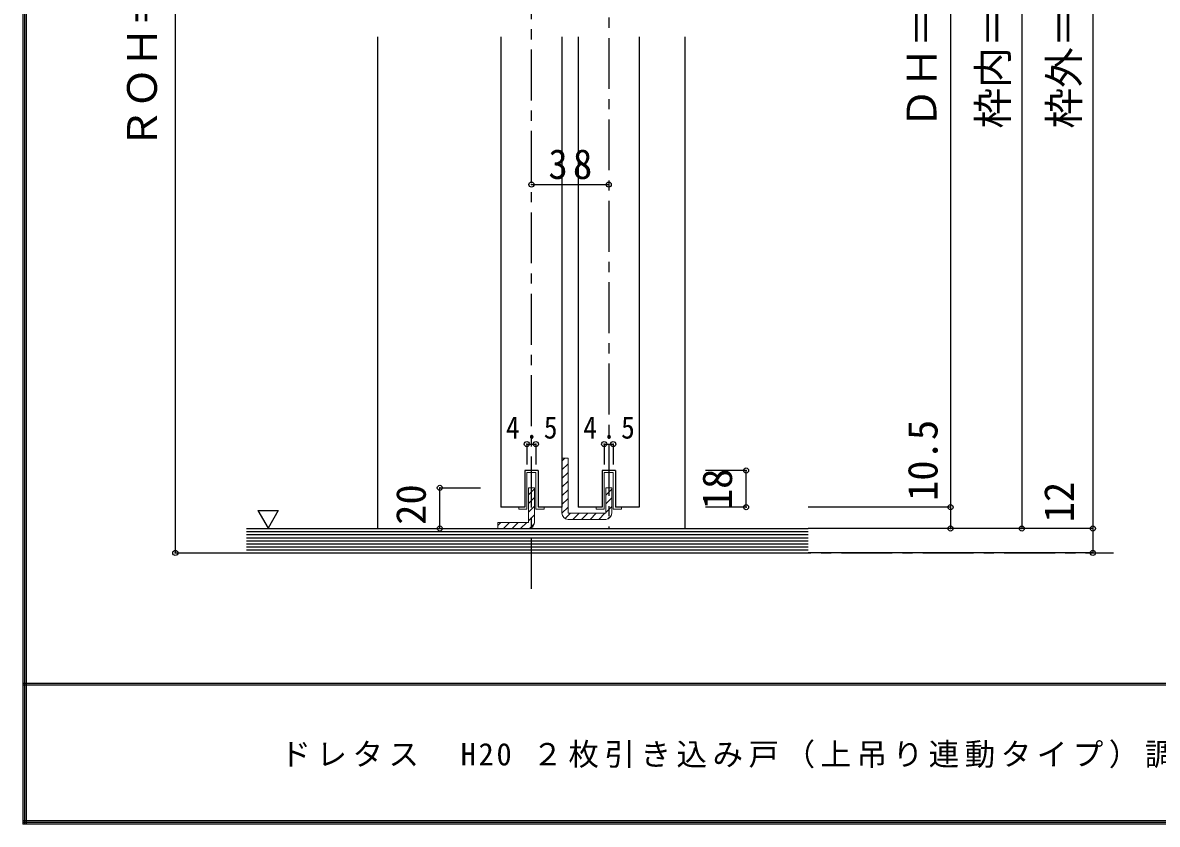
# Model space of a CAD drawing. Units: millimetres, scale not verified. Extents: x -973 to 977, y -718 to 696.
# Drawn here: x -973 to -416, y -701 to -307 of the extents above; entities that cross this region are included whole.
import ezdxf
from ezdxf.enums import TextEntityAlignment as Align

# ---------------------------------------------------------------- set-up
doc = ezdxf.new("R2010")
doc.units = ezdxf.units.MM
doc.header["$LTSCALE"] = 5
doc.header["$PDMODE"] = 32
doc.header["$PDSIZE"] = 2.5
doc.linetypes.add('CHAIN1', pattern=[8, 5, -1, 1, -1])
doc.linetypes.add('DASHED1', pattern=[1.8, 1.2, -0.6])
for name, color, linetype in [('0-1_通り芯', 4, 'CHAIN1'), ('0-3_仕上げ', 2, 'Continuous'), ('0-4_枠', 3, 'Continuous'), ('0-6_扉', 7, 'Continuous'), ('0-A_文字', 7, 'Continuous'), ('0-B_寸法', 7, 'Continuous'), ('0-C_ハッチ', 4, 'DASHED1'), ('F-1_枠', 6, 'Continuous'), ('F-A_文字', 7, 'Continuous')]:
    doc.layers.add(name, color=color, linetype=linetype)
doc.layers.add('0-7_金物', color=7, linetype='Continuous', lineweight=18)
doc.styles.add('ＭＳ ゴシック', font='')
doc.styles.get('ＭＳ ゴシック').set_extended_font_data('MS Gothic')

msp = doc.modelspace()

# ---------------------------------------------------------------- linework, layer by layer
at = {"layer": '0-1_通り芯'}
for p, q in [((-723.333, -585.173), (-723.333, -2.5)), ((-685.333, -74.5), (-685.333, -555.5)), ((-850.997, -567.5), (-437.333, -567.5))]:
    msp.add_line(p, q, dxfattribs=at)
at = {"layer": '0-3_仕上げ'}
for p, q in [((-863.333, -555.5), (-587.333, -555.5)), ((-863.333, -567.5), (-587.333, -567.5))]:
    msp.add_line(p, q, dxfattribs=at)
at = {"layer": '0-3_仕上げ', "color": 7}
for p, q in [((-863.333, -557), (-587.333, -557)), ((-863.333, -558.5), (-587.333, -558.5)), ((-863.333, -560), (-587.333, -560)), ((-863.333, -561.5), (-587.333, -561.5)), ((-863.333, -563), (-587.333, -563)), ((-863.333, -564.5), (-587.333, -564.5)), ((-863.333, -566), (-587.333, -566))]:
    msp.add_line(p, q, dxfattribs=at)
at = {"layer": '0-4_枠', "color": 4}
for p, q in [((-798.833, -555.5), (-798.833, -314)), ((-647.833, -555.5), (-647.833, -314))]:
    msp.add_line(p, q, dxfattribs=at)
at = {"layer": '0-6_扉', "color": 6}
for p, q in [((-738.333, -314), (-738.333, -545)), ((-708.333, -314), (-708.333, -545)), ((-700.333, -314), (-700.333, -545)), ((-670.333, -314), (-670.333, -545)), ((-726.583, -527), (-726.583, -545)), ((-720.083, -527), (-726.583, -527)), ((-720.083, -527), (-720.083, -545)), ((-688.583, -527), (-688.583, -545)), ((-682.083, -527), (-688.583, -527)), ((-682.083, -527), (-682.083, -545)), ((-726.583, -545), (-738.333, -545)), ((-708.333, -545), (-720.083, -545)), ((-688.583, -545), (-700.333, -545)), ((-670.333, -545), (-682.083, -545))]:
    msp.add_line(p, q, dxfattribs=at)
at = {"layer": '0-7_金物', "color": 3}
for p, q in [((-705.333, -520.999), (-708.333, -520.999)), ((-708.333, -520.999), (-708.333, -544.999)), ((-705.333, -520.999), (-705.333, -547.999)), ((-724.833, -535.5), (-721.833, -535.5)), ((-724.833, -535.5), (-724.833, -552.5)), ((-721.833, -552.5), (-721.833, -535.5)), ((-683.833, -535.5), (-686.833, -535.5)), ((-686.833, -535.5), (-686.833, -547.999)), ((-683.833, -535.5), (-683.833, -548)), ((-708.333, -547.999), (-708.333, -544.999)), ((-686.833, -547.999), (-705.333, -547.999)), ((-705.333, -550.999), (-686.832, -550.999)), ((-739.833, -552.5), (-739.833, -555.5)), ((-739.833, -552.5), (-724.833, -552.5)), ((-724.833, -555.5), (-739.833, -555.5))]:
    msp.add_line(p, q, dxfattribs=at)
at = {"layer": '0-7_金物'}
for p, q in [((-726.583, -545), (-726.583, -527)), ((-726.583, -527), (-720.083, -527)), ((-725.583, -546), (-725.583, -528)), ((-721.083, -528), (-725.583, -528)), ((-721.083, -528), (-721.083, -546)), ((-720.083, -527), (-720.083, -545)), ((-688.583, -545), (-688.583, -527)), ((-688.583, -527), (-682.083, -527)), ((-687.583, -546), (-687.583, -528)), ((-683.083, -528), (-687.583, -528)), ((-683.083, -528), (-683.083, -546)), ((-682.083, -527), (-682.083, -545)), ((-729.583, -545), (-726.583, -545)), ((-729.583, -546), (-729.583, -545)), ((-725.583, -546), (-729.583, -546)), ((-721.083, -546), (-717.083, -546)), ((-720.083, -545), (-717.083, -545)), ((-717.083, -545), (-717.083, -546)), ((-691.583, -545), (-688.583, -545)), ((-691.583, -546), (-691.583, -545)), ((-687.583, -546), (-691.583, -546)), ((-683.083, -546), (-679.083, -546)), ((-682.083, -545), (-679.083, -545)), ((-679.083, -545), (-679.083, -546))]:
    msp.add_line(p, q, dxfattribs=at)
at = {"layer": '0-7_金物', "color": 3}
for centre, start, end in [((-705.333, -547.999), 180, 270), ((-686.832, -548), 270, 0), ((-724.833, -552.5), 270, 0)]:
    msp.add_arc(centre, 3, start, end, dxfattribs=at)
at = {"layer": '0-A_文字'}
msp.add_line((-857.769, -546.686), (-852.769, -555.347), dxfattribs=at)
msp.add_lwpolyline([(-857.769, -546.686), (-847.769, -546.686), (-852.769, -555.347)], dxfattribs=at)
at = {"layer": '0-B_寸法', "color": 4}
for p, q in [((-898.333, -52.5), (-898.333, -567.5)), ((-482.333, -60.5), (-482.333, -555.5)), ((-447.333, -60.5), (-447.333, -567.5)), ((-517.333, -90.5), (-517.333, -555.5)), ((-723.333, -386.5), (-685.333, -386.5)), ((-725.583, -514), (-721.083, -514)), ((-725.583, -514), (-725.583, -524)), ((-721.083, -514), (-721.083, -524)), ((-687.583, -514), (-683.083, -514)), ((-687.583, -514), (-687.583, -524)), ((-683.083, -514), (-683.083, -524)), ((-617.833, -527), (-637.833, -527)), ((-617.833, -545), (-617.833, -527)), ((-768.333, -555.5), (-768.333, -535.5)), ((-768.333, -535.5), (-748.333, -535.5)), ((-617.833, -545), (-637.833, -545)), ((-517.333, -545), (-587.333, -545)), ((-768.333, -555.5), (-748.333, -555.5)), ((-447.333, -555.5), (-587.333, -555.5)), ((-898.333, -567.5), (-863.333, -567.5)), ((-447.333, -567.5), (-587.333, -567.5))]:
    msp.add_line(p, q, dxfattribs=at)
at = {"layer": '0-B_寸法'}
for p in [(-723.333, -386.5), (-685.333, -386.5), (-725.583, -514), (-721.083, -514), (-687.583, -514), (-683.083, -514), (-617.833, -527), (-768.333, -535.5), (-617.833, -545), (-517.333, -545), (-768.333, -555.5), (-517.333, -555.5), (-482.333, -555.5), (-447.333, -555.5), (-898.333, -567.5), (-447.333, -567.5)]:
    msp.add_point(p, dxfattribs=at)
at = {"layer": '0-C_ハッチ', "linetype": 'Continuous'}
for p, q in [((-708.333, -522.483), (-706.849, -520.999)), ((-708.333, -526.726), (-705.333, -523.726)), ((-708.333, -530.969), (-705.333, -527.969)), ((-708.333, -535.211), (-705.333, -532.211)), ((-724.833, -538.982), (-721.833, -535.982)), ((-724.833, -543.225), (-721.833, -540.225)), ((-708.333, -539.454), (-705.333, -536.454)), ((-708.333, -543.697), (-705.333, -540.697)), ((-686.833, -539.167), (-683.833, -536.167)), ((-686.833, -543.41), (-683.833, -540.41)), ((-724.833, -547.468), (-721.833, -544.468)), ((-708.333, -547.939), (-705.333, -544.939)), ((-686.833, -547.652), (-683.833, -544.652)), ((-724.833, -551.71), (-721.833, -548.71)), ((-706.779, -550.628), (-704.151, -547.999)), ((-702.908, -550.999), (-699.908, -547.999)), ((-698.665, -550.999), (-695.665, -547.999)), ((-694.423, -550.999), (-691.423, -547.999)), ((-690.18, -550.999), (-687.18, -547.999)), ((-685.726, -550.788), (-684.044, -549.106)), ((-739.833, -553.982), (-738.351, -552.5)), ((-737.108, -555.5), (-734.108, -552.5)), ((-732.866, -555.5), (-729.866, -552.5)), ((-728.623, -555.5), (-725.623, -552.5)), ((-724.34, -555.459), (-721.873, -552.993))]:
    msp.add_line(p, q, dxfattribs=at)
at = {"layer": 'F-1_枠'}
for p, q in [((-973.347, 695.833), (-973.347, -700.833)), ((-972.514, 695.833), (-972.514, -700.833)), ((-971.68, 695.833), (-971.68, -700.833)), ((976.653, -631.667), (-973.347, -631.667)), ((976.653, -632.5), (-973.347, -632.5)), ((976.653, -699.167), (-973.347, -699.167)), ((976.653, -700), (-973.347, -700)), ((976.653, -700.833), (-973.347, -700.833))]:
    msp.add_line(p, q, dxfattribs=at)

# ---------------------------------------------------------------- texts
at = {"layer": '0-B_寸法', "style": 'ＭＳ ゴシック'}
for s, p in [('ＲＯＨ＝2,055', (-902.974, -369)), ('ＤＨ＝1,983', (-519.833, -359)), ('枠内＝2,005', (-484.833, -359)), ('枠外＝2,035', (-449.833, -359)), ('10.5', (-519.333, -542)), ('18', (-620.333, -546)), ('20', (-770.833, -553.707)), ('12', (-452.333, -552.5))]:
    msp.add_text(s, height=14.66, rotation=90, dxfattribs=at).set_placement(p, align=Align.BOTTOM_LEFT)
at = {"layer": '0-B_寸法', "attachment_point": 7, "style": 'ＭＳ ゴシック'}
for s, insert, char_height in [('\\T1.27;\\W0.95;38', (-714.958, -384), 14.66), ('\\T1.38;\\W0.9;4.5', (-735.833, -511.5), 11), ('\\T1.38;\\W0.9;4.5', (-697.833, -511.5), 11)]:
    msp.add_mtext(s, dxfattribs=dict(at, insert=insert, char_height=char_height))
at = {"layer": 'F-A_文字', "insert": (-846.68, -673.333), "char_height": 11, "attachment_point": 7, "style": 'ＭＳ ゴシック'}
msp.add_mtext('\\T1.18;ドレタス\u3000H20\\~２枚引き込み戸（上吊り連動タイプ）調整枠', dxfattribs=at)

doc.saveas('drawing.dxf')
